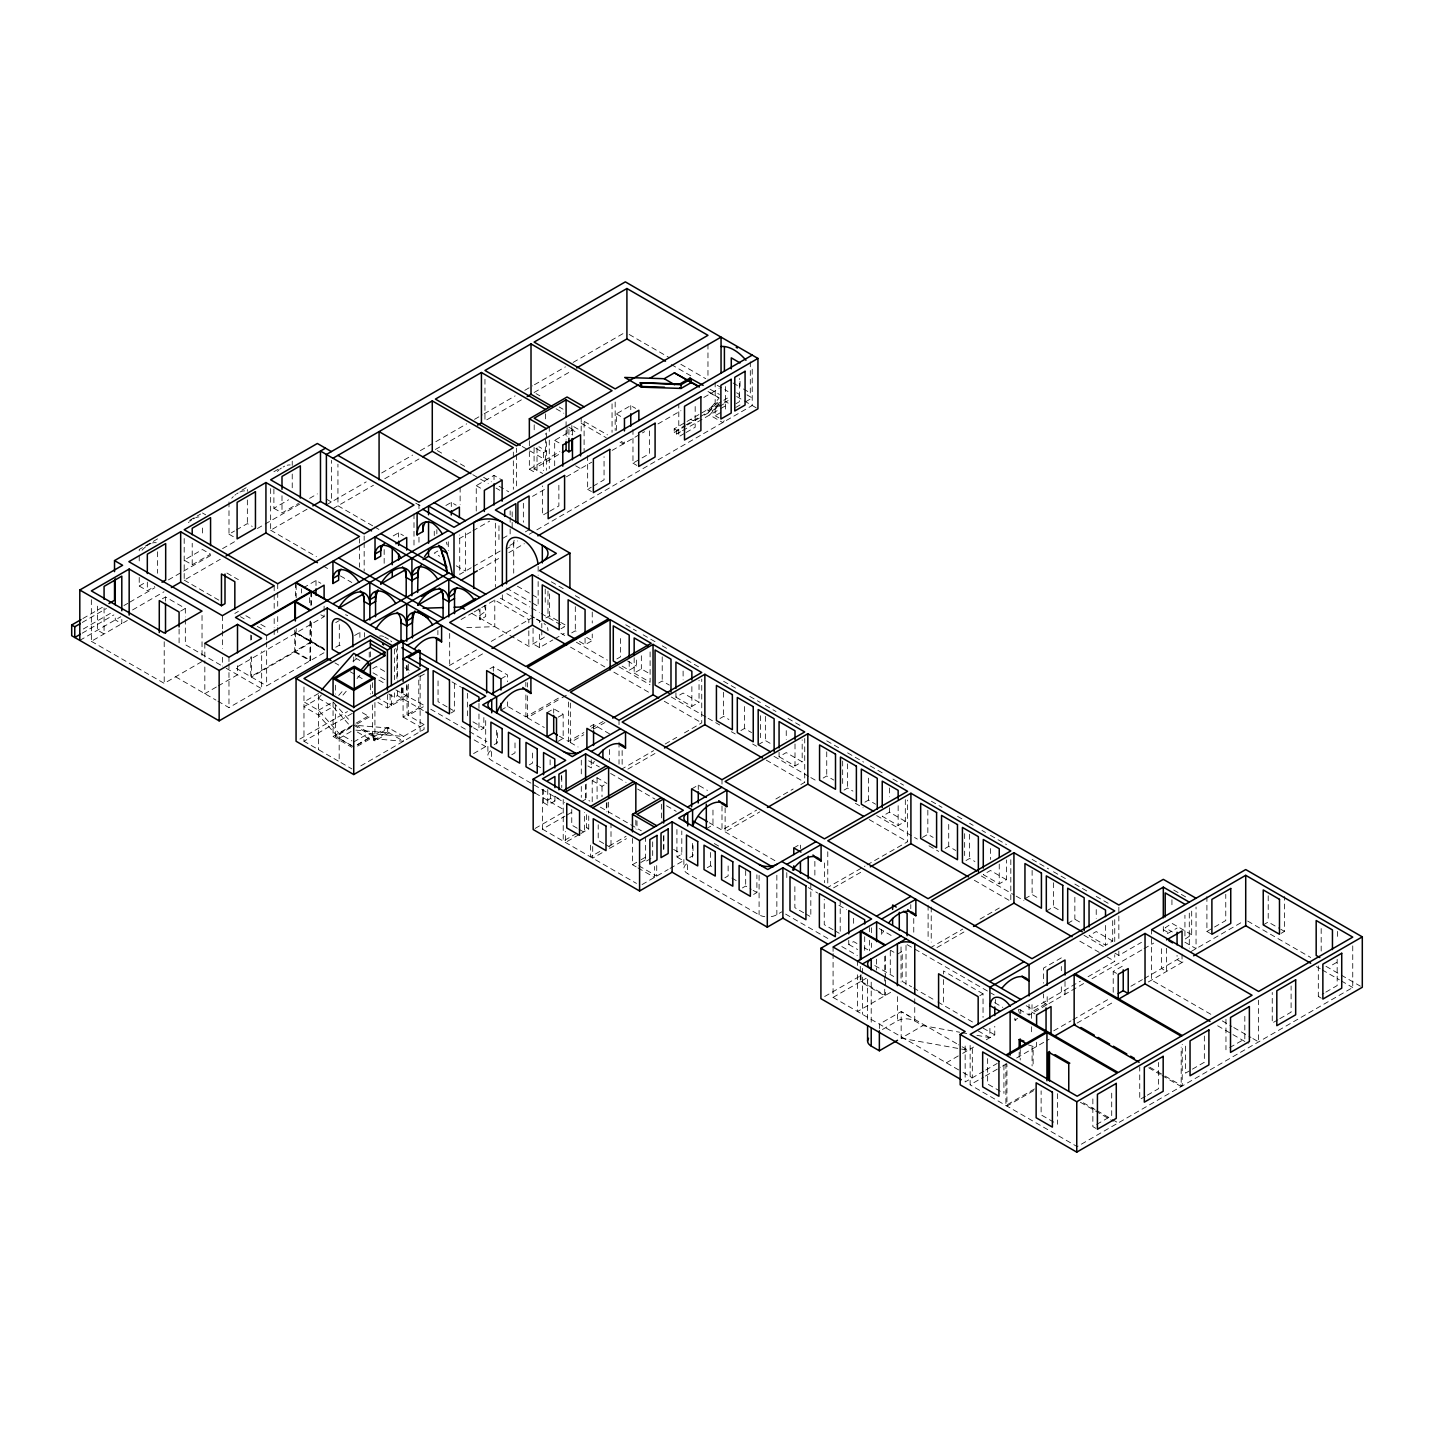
<?xml version="1.0" encoding="UTF-8"?>
<svg xmlns="http://www.w3.org/2000/svg" width="1434" height="1434" viewBox="0 0 1434 1434"><rect width="100%" height="100%" fill="white"/><g stroke="black" fill="none" stroke-linecap="round" stroke-linejoin="round"><path stroke-width="0.75" stroke-dasharray="5 3.75" d="M485.696 605.327L485.696 616.495L479.978 619.793L479.942 614.63A22.227 12.834 60 0 0 478.651 608.966M514.125 540.313A22.854 13.193 60 0 0 513.713 542.464L513.569 544.83L506.507 548.899M351.904 745.698L339.177 738.367L318.509 715.082L303.972 706.693L318.509 698.286L321.324 694.988M342.959 695.078L347.189 690.112M357.066 678.515L359.862 675.235M700.473 416.541L709.633 411.271L718.291 401.215M718.667 404.513L709.633 415L722.718 422.546L725.604 419.194M338.711 695.454L344.357 689.001M1191.69 911.128L1191.69 934.717L1184.932 939.216L1184.932 915.215M157.579 538.879L139.223 549.491L139.223 553.775M189.611 520.381L200.617 514.035M241.844 490.231L247.347 487.058L247.347 491.342M273.894 471.732L281.225 467.502M82.867 618.556L103.356 606.743M139.223 577.436L139.223 586.04L144.726 582.849M228.992 501.936L228.992 534.201L234.513 531.01M236.341 529.953L247.347 523.607L252.205 526.403M273.894 488.922L273.894 508.281L288.575 499.803M82.204 622.481L106.421 608.518M139.223 586.04L147.326 590.718L154.657 586.47M192.21 564.799L210.565 554.205L202.463 549.527L184.108 560.12L192.21 564.799L192.21 543.289M273.894 508.281L281.996 512.96L298.505 503.424M83.297 629.006L110.382 613.376M123.933 605.56L127.787 603.338M129.723 602.208L154.872 587.689M168.423 579.874L212.913 554.187M222.575 548.613L236.126 540.797M257.403 528.501L263.193 525.149M265.129 524.037L299.957 503.943M309.619 498.351L317.362 493.888M82.204 633.183L113.86 614.917M79.802 640.389L120.779 616.745M132.555 609.952L163.942 591.812M184.197 538.503L184.197 580.125L220.316 559.278M270.65 488.582L270.65 530.204L307.055 509.195M162.4 598.767L165.519 596.974L185.327 608.41L185.327 616.943M326.396 504.858L366.208 481.878M381.677 472.951L412.616 455.08M420.359 450.617L433.893 442.801M435.828 441.69L466.767 423.819M474.511 419.355L482.236 414.892M484.172 413.781L515.111 395.909M524.79 390.335L532.516 385.854M534.452 384.742L565.408 366.871M573.134 362.408L623.414 333.387M91.346 599.663L91.346 641.303L127.321 620.51M332.939 508.64L373.467 485.248M384.778 478.723L418.979 458.97M435.398 449.487L471.84 428.443M521.42 399.835L484.961 420.879L484.961 379.239M534.111 392.504L570.857 371.298M180.648 611.117L185.327 608.41M234.835 613.447L238.367 611.404M476.249 511.042L476.249 485.66L494.013 475.407L502.115 480.085M554.689 465.745L554.689 440.363L572.471 430.11L577.328 432.925M303.363 587.797L316 580.501L320.858 583.297M393.203 535.922L398.616 532.803L403.474 535.599M445.884 505.503L451.298 502.384L456.173 505.18M535.957 448.412L543.432 452.732L546.354 451.047L538.879 446.727M616.351 430.361L616.351 413.888L630.763 405.571L635.638 408.385M529.343 451.656L529.343 469.187L559.869 451.567M558.597 454.542L534.201 468.631L542.626 473.489M91.346 641.303L164.211 683.355L202.033 661.522M529.343 469.187L534.093 471.947L537.015 470.262L537.015 445.651M324.102 606.188L324.102 616.692L235.481 667.868L266.652 685.864L324.962 652.201M437.836 551.032L434.269 553.094L439.754 556.267M470.926 531.942L459.4 538.575L459.4 534.38M472.844 530.831L489.675 521.098M532.534 496.361L545.762 488.725M566.358 476.841L591.704 462.196M612.139 450.401L644.601 431.652M657.991 423.926L680.917 410.698M703.861 397.451L719.151 388.614M216.373 687.011L204.829 693.662L204.829 660.805M218.291 685.9L237.506 674.805L237.506 663.852M335.771 622.589L339.302 620.546M680.558 431.777L676.687 434.018L674.195 432.566L674.195 428.838L685.165 422.51M687.011 421.453L699.81 414.05M701.638 412.992L721.894 401.305M723.74 400.247L727.414 398.114M719.51 404.119L708.378 410.536L719.187 397.989L708.002 391.823M674.195 428.838L676.687 430.29L684 426.059M685.828 425.002L698.645 417.599M716.014 407.579L722.611 403.761M724.457 402.703L728.131 400.588M674.195 432.566L685.542 426.023M687.442 424.93L702.588 416.183M704.47 415.089L727.181 401.986M310.013 621.388L310.013 660.823L294.741 652.004L251.38 677.045L251.38 655.141M295.368 631.928L295.368 651.645L311.483 642.342L324.837 650.068L296.193 632.806L296.193 628.433M682.494 430.648L718.846 409.676M720.693 408.6L728.078 404.352M750.305 361.762L750.305 392.952L746.953 394.888L752.223 397.935L743.045 403.241M502.689 538.377L510.146 534.075L510.146 525.633M547.931 512.261L542.446 515.415L542.446 485.893M549.742 511.221L558.866 505.951L558.866 482.756M587.653 455.6L587.653 489.335L591.292 487.219M593.12 486.18L604.055 479.852L604.055 456.657M632.968 429.429L632.968 463.164L640.263 458.952M642.091 457.894L649.387 453.682L649.387 430.487M684.251 433.552L678.784 436.707L678.784 405.087M686.079 432.494L695.185 427.242L695.185 406.145M715.172 381.964L715.172 415.717L722.037 411.737M735.929 403.725L739.352 401.735L739.352 378.54M735.714 407.471L741.217 404.298M525.346 531.889L529.074 529.738M217.843 701.172L228.974 707.607L261.669 688.75L261.669 651.502M471.23 567.739L459.722 574.389L459.722 534.954M473.166 566.627L500.251 550.997M509.93 545.404L517.656 540.941M529.271 534.237L752.223 405.517L752.223 365.831M354.592 635.495L359.898 632.43A11.866 6.847 60 0 0 359.826 631.121M335.771 647.236L339.302 645.192L343.049 647.361M479.153 569.782L499.229 558.184M508.873 552.61L524.324 543.701M352.836 661.164L356.367 659.138M318.509 693.482L303.972 701.889L318.509 710.278L339.177 733.563L351.904 740.912M372.768 668.602L376.3 666.559L385.656 671.954M461.049 619.524L472.288 613.035M474.17 611.959L494.784 600.039L528.823 619.685L528.823 628.576M479.978 615.311L485.642 611.332A22.227 12.834 60 0 0 484.369 605.668M318.509 710.278L333.064 701.889L350.774 721.84M318.509 715.082L333.064 706.693L350.774 726.626M299.885 739.048L347.512 711.551M303.972 686.994L303.972 741.253L353.732 712.501M420.019 676.543L424.912 673.729M388.704 693.931L394.458 697.265L397.379 695.58L423.89 710.888M395.856 689.915L424.912 705.833L408.278 715.441L408.278 684.233M449.38 665.555L478.06 648.993M491.253 641.374L533.054 617.247L539.56 620.976L539.56 625.421M333.064 701.889L333.064 736.449L354.252 724.206M356.008 723.202L368.287 716.104M351.904 726.213L339.177 733.563L339.177 761.579L303.972 741.253M335.556 705.241L335.556 736.449L350.523 727.809M357.263 723.919L369.542 716.821L361.01 711.909M377.931 702.481L387.413 707.948L403.097 698.896M455.456 669.535L484.298 652.882M545.834 617.929L549.419 615.867L558.83 621.298M339.177 738.367L351.904 731.017M353.732 741.952L368.269 733.563L403.51 736.431L424.07 724.564L424.07 729.35L359.468 766.652M403.079 688.015L403.079 717L418.782 707.948L418.782 675.826M357.371 744.658L368.269 738.367L403.51 741.235L403.51 736.431L387.7 727.325L373.682 735.427L373.682 740.213L374.919 740.93L388.955 732.846L388.955 728.042L355.847 725.335M372.428 704.936L372.428 736.144L353.732 746.935L335.556 736.449M489.98 668.692L493.314 666.774L507.618 675.02L507.618 681.724M509.912 635.405L528.823 646.322L541.801 638.829A20.201 11.669 0 0 0 545.099 636.445M357.586 746.146L388.955 728.042M560.981 628.755L564.566 626.676M373.682 740.213L387.7 732.111L403.51 741.235M533.054 628.343L533.054 643.884L539.56 647.612L552.843 639.94M554.743 638.847L564.225 633.38M571.718 632.878L575.303 630.817L579.067 632.986M500.968 678.856L507.618 675.02M451.101 712.967L454.363 711.085L454.363 681.455M579.426 641.464L585.072 644.726L592.242 640.586L592.242 634.007M500.968 710.153L507.618 706.317L525.902 716.875L560.533 696.888M473.543 727.791L478.974 730.928L483.85 728.113L483.85 717.538M616.871 658.941L620.456 656.88L620.456 634.904M527.425 695.831L527.425 717.753L560.12 698.878M562.038 697.766L567.81 694.432M473.578 753.585L485.696 746.576L485.696 718.093M547.053 712.644L553.703 708.808L563.168 714.275L563.168 738.402L556.517 742.238M494.192 744.622L497.455 742.74L497.455 729.44M622.123 666.129L629.203 670.216L636.373 666.075L636.373 657.292M634.169 657.686L634.169 673.066L641.339 668.925L650.194 674.052M558.184 717.161L563.168 714.275M511.741 754.768L515.003 752.868L515.003 739.568M658.636 683.068L662.221 680.989L669.302 685.076M590.216 726.464L593.551 724.546L609.558 733.885M559.385 736.216L568.491 741.468L583.871 732.577M591.561 728.131L603.105 721.463M529.289 764.896L532.57 762.996L532.57 749.695M570.338 703.09L570.338 742.525L583.799 734.746M593.425 729.207L604.951 722.539M675.934 692.801L675.934 697.193L683.104 693.052L699.039 702.248L699.039 680.272M675.934 697.193L691.869 706.388L699.039 702.248M543.45 789.256L543.45 802.628L550.584 798.505L554.904 800.997L554.904 796.551M543.45 802.628L547.77 805.119L554.904 800.997M592.206 801.731L592.206 780.598L597.082 777.766L606.905 783.43M620.958 769.538L653.653 750.645M665.197 743.995L676.74 737.327M684.43 732.882L701.746 722.879L701.746 679.071M627.913 769.108L656.772 752.456M592.206 780.598L602.011 786.262L605.273 784.38M720.011 718.488L723.596 716.426L728.902 719.492M535.097 828.44L563.795 811.877M581.29 801.767L586.183 798.953L589.822 801.05M542.482 789.722L542.482 829.157L564.978 816.161M566.86 815.086L574.353 810.748M740.894 730.551L744.479 728.49L751.559 732.577M576.773 833.315L563.221 841.131L563.221 799.509M586.47 814.673L586.47 827.705L590.091 825.625M579.013 834.624L565.48 842.439L565.48 831.487M580.949 833.495L588.729 829.013L588.729 815.964M758.192 744.676L765.362 740.536L770.667 743.601M691.618 788.933L698.268 785.097L707.446 790.403M599.824 851.438L590.449 856.851L590.449 843.712M609.199 846.024L626.066 836.291M602.083 852.746L592.708 858.159L592.708 845.002M609.575 848.408L626.461 838.675M779.074 752.348L779.074 756.74L786.244 752.599L802.18 761.795L802.18 739.819M779.074 756.74L795.01 765.935L802.18 761.795M632.466 838.424L632.466 864.72L639.421 860.705M641.159 859.701L648.114 855.686M640.801 862.515L646.555 859.199M650.893 858.482L645.551 861.583L645.551 837.062M706.317 828.709L712.967 824.873L712.967 806.983M709.292 822.757L722.001 830.089L756.632 810.102M775.866 798.989L793.181 789.005M800.871 784.559L804.725 782.337L804.725 738.51M676.92 829.497L676.92 856.976L681.795 854.162L681.795 830.913M725.12 807.79L725.12 831.899L759.751 811.895M823.152 778.035L826.737 775.973L833.817 780.06M642.038 884.581L668.154 869.506M670.054 868.412L683.391 860.723L676.92 856.976M689.754 857.532L693.016 855.65L693.016 842.35M707.303 867.66L710.565 865.778L714.311 867.946M844.034 790.098L847.619 788.037L852.925 791.102M724.851 877.805L728.131 875.905L728.131 862.605M864.917 802.162L868.502 800.082L875.582 804.187M793.791 847.924L800.441 844.088L800.441 848.552M742.4 887.933L745.68 886.051L751.291 889.277M905.32 821.341L889.403 812.146L882.233 816.287L898.15 825.482L905.32 821.341L905.32 799.365M753.639 894.422L756.901 892.522L756.901 874.794M771.277 916.613A12.565 7.26 0 0 0 776.852 914.677L781.745 911.863M922.456 837.438L927.834 834.337L933.14 837.402M945.131 848.462L948.716 846.401L955.797 850.487M966.014 860.525L969.599 858.464L974.923 861.529M848.749 940.202L848.749 944.432L853.642 941.6L857.191 943.662M1006.417 879.705L990.446 870.492L983.276 874.632L999.247 883.846L1006.417 879.705L1006.417 859.934M897.326 954.219L902.219 951.387L902.219 981.412L911.594 986.825M824.675 996.505L862.228 974.815M833.082 953.592L833.082 997.401L860.292 981.698L884.724 995.788L884.724 984.835M861.027 974.69L861.027 981.268L866.226 978.275M930.021 947.982L962.734 929.089M980.031 919.104L999.283 907.991M936.994 947.551L963.917 932.01M1024.951 898.688L1032.121 894.547L1037.624 897.72M890.639 992.364L857.496 1011.508L857.496 974.26M1046.318 911.038L1053.488 906.897L1058.991 910.052M882.43 1029.504L897.397 1020.865A12.35 7.134 0 0 1 914.749 1020.918L922.904 1025.633L959.633 1032.229M1067.685 923.371L1074.855 919.23L1080.34 922.403M879.365 1028.572L879.365 1024.127L901.161 1011.562L901.161 1038.198L922.904 1025.633M979.798 995.716L983.043 993.834L983.043 1017.387M1061.321 957.858L1043.468 968.165L1043.468 983.168M1112.694 941.062L1096.221 931.562L1089.051 935.703L1105.524 945.203L1112.694 941.062L1112.694 919.104M1114.971 953.18L1118.843 955.42L1141.482 942.353M1026.206 1005.718L1032.014 1009.07L1080.394 981.143M1088.03 976.733L1114.738 961.318L1114.738 954.757M1014.824 1018.122A17.029 9.841 60 0 1 1014.914 1020.004L1019.807 1017.19M1031.602 1018.337L1031.602 1012.028L1046.049 1003.692M1167.366 933.659L1177.063 928.067M946.35 1062.809L960.87 1054.42M962.68 1053.381L973.561 1047.089M986.269 1039.758L994.766 1034.846L994.766 1026.278M1019.377 1009.464L1029.056 1015.057L1047.178 1004.589L1047.178 993.887M1048.953 1003.567L1084.301 983.168M1092.009 978.723L1142.109 949.774M1144.045 948.663L1153.689 943.106M1113.214 992.292L1113.214 971.463L1123.234 965.691M1206.908 896.501L1206.908 931.437L1225.765 920.538L1225.765 894.332M983.796 1071.18L965.154 1081.953L965.154 1042.5M985.714 1070.069L997.186 1063.454M1053.721 1030.813L1071.001 1020.847M1072.919 1019.735L1109.378 998.673M1130.888 986.251L1142.396 979.619M1144.314 978.508L1180.558 957.589M1190.991 951.567L1241.898 922.17M1028.393 1044.902L1033.125 1046.426L1033.125 1067.47M970.137 1045.386L970.137 1084.821L983.473 1077.131M985.391 1076.02L1000.627 1067.219M1002.527 1066.125L1008.245 1062.827M1016.634 1057.987L1049.222 1039.166M1077.077 1023.087L1114.469 1001.506M1148.311 981.967L1185.9 960.26M1263.229 924.894L1268.212 922.008L1279.056 928.264M1281.154 933.319L1284.488 931.401L1284.488 896.465M1034.47 1088.962L1005.897 1105.471L1005.897 1063.831M1033.609 1090.665L1006.937 1106.062L1006.937 1064.44M1332.455 964.849L1337.438 961.963M1096.634 1124.435L1111.708 1115.742L1111.708 1089.535M1145.408 1096.275L1139.743 1099.555L1139.743 1066.788M1147.29 1095.2L1158.618 1088.657L1158.618 1062.451M1229.727 1047.591L1244.82 1038.879L1244.82 1012.691M1277.909 1019.789L1272.245 1023.051L1272.245 992.471M1279.791 1018.696L1291.102 1012.153L1291.102 985.947M1318.312 965.889L1318.312 996.469L1323.958 993.188M1325.841 992.113L1337.169 985.57L1337.169 959.364M1352.746 945.884L1352.746 987.524L1077.167 1146.608L970.137 1084.821M826.396 888.148L865.061 866.046M866.996 864.935L907.597 841.74L907.597 800.1M833.584 887.843L862.569 871.263M466.767 627.572L494.784 626.676L494.784 600.039M355.847 730.139L388.955 732.846M961.802 1032.623L968.291 1033.789M976.93 1035.348L989.89 1037.678L989.89 1026.959M901.161 1038.198L968.111 1050.244L958.575 1044.741M710.063 389.223L719.492 394.422M324.03 648.491L296.193 632.806L323.708 648.688M733.043 382.986L740.034 387.019L740.034 378.253M743.457 389.008L750.305 392.952M736.646 392.791L739.137 394.225L739.137 397.953M629.185 334.481L669.373 357.675M680.863 364.308L705.743 378.684M717.233 385.316L727.988 391.518M736.646 396.519L757.941 408.815M671.291 364.541L692.532 376.801M708.002 391.482L718.398 397.469M724.493 401L728.221 403.151M707.141 409.819L709.633 411.271M715.172 415.717L718.972 417.903M690.668 419.337L693.16 420.771M616.351 413.888L624.453 418.567M621.227 441.421L624.453 443.285L624.453 439.163M536.047 393.615L539.901 395.838M559.206 406.987L563.06 409.21M584.301 421.471L607.46 434.843M620.026 442.102L623.27 443.966M556.087 408.78L563.813 413.243M581.182 423.263L606.259 437.746M573.708 426.633L581.164 430.935M632.968 463.164L636.786 465.369M568.922 427.242L576.378 431.544M554.689 440.363L562.791 445.042M575.697 465.817L580.573 468.631M522.191 446.44L545.476 459.884L545.476 433.588M587.653 489.335L591.453 491.539M1280.867 929.304L1284.488 931.401M437.334 450.599L443.124 453.951M452.768 459.525L466.283 467.323M483.652 477.343L491.36 481.806M499.086 486.251L508.729 491.826M1247.634 921.058L1310.694 957.482M1325.984 966.301L1339.374 974.027M1341.274 975.138L1360.382 986.162M472.808 474.69L478.597 478.024M480.533 479.153L488.241 483.599M495.967 488.062L499.821 490.285M1316.43 966.552L1320.266 968.757M1322.166 969.868L1339.374 979.798M1341.292 980.892L1352.746 987.524M476.249 485.66L482.72 489.406M1173.747 890.048L1188.105 898.329M1206.908 931.437L1211.891 934.305M1318.312 996.469L1321.341 998.207M1191.69 934.717L1171.936 923.317L1165.197 927.816L1172.367 931.975M1163.315 929.734L1170.072 933.642M1184.914 942.21L1196.046 948.645L1196.046 907.005M415.752 503.173L421.542 506.525M551.301 581.792L564.476 589.392M575.303 595.666L580.949 598.91M625.762 624.776L636.373 630.924M643.113 634.796L657.274 642.97M662.221 645.838L667.527 648.903M686.653 659.945L699.039 667.097M723.596 681.275L737.757 689.449M749.785 696.386L760.414 702.517M765.362 705.385L775.991 711.515M788.019 718.47L800.405 725.622M826.737 740.822L839.123 747.974M847.619 752.868L863.555 762.081M870.277 765.953L884.437 774.127M892.934 779.038L903.563 785.169M931.365 801.23L941.995 807.36M957.571 816.358L962.877 819.423M969.599 823.295L973.148 825.339M982.003 830.447L985.534 832.491M990.446 835.341L1006.417 844.554M1032.121 859.396L1048.595 868.914M1053.488 871.729L1068.133 880.189M1074.855 884.061L1089.499 892.522M1096.221 896.411L1110.866 904.854M517.405 586.219L530.383 593.712M532.247 594.769L539.65 599.053M506.507 588.083L530.705 602.047M532.57 603.122L538.144 606.349L538.144 577.49M560.712 622.392L566.358 625.636M586.596 637.341L592.242 640.586M627.536 660.966L636.373 666.075M506.829 593.676L529.773 606.923M531.673 608.016L539.327 612.443M541.227 613.537L564.171 626.783M456.263 565.803L465.441 571.091L465.441 531.656M634.169 673.066L650.104 682.261L650.104 651.502M500.305 598.247A20.201 11.669 0 0 1 502.33 599.233L534.703 617.929M536.621 619.04L542.321 622.338M560.873 633.272L564.745 635.513M576.378 642.235L607.371 660.124M619.004 666.828L649.996 684.735M671.309 697.032L706.173 717.161M708.109 718.291L719.743 724.995M731.358 731.716L735.248 733.939M752.671 744.013L756.56 746.254M773.984 756.327L808.866 776.457M810.802 777.569L816.609 780.921M855.363 803.291L863.107 807.772M876.676 815.605L917.348 839.087M928.981 845.809L938.661 851.402M981.286 875.995L1014.232 895.013M1016.168 896.142L1023.912 900.606M1083.979 935.291L1103.338 946.476M326.952 499.426L331.379 501.99L331.379 460.35M372.679 525.812L337.94 505.772L337.94 464.132M374.597 526.941L380.386 530.275M1210.834 1014.286L1151.574 980.085L1151.574 936.259M1222.288 1020.9L1231.842 1026.421M1233.76 1027.533L1250.968 1037.463M1252.868 1038.557L1258.604 1041.873L1258.604 1000.233M570.499 647.11L604.807 666.918M613.86 672.152L649.333 692.622M664.283 701.262L701.746 722.879M766.312 760.163L804.725 782.337M869.219 819.585L907.597 841.74M974.313 880.261L1010.809 901.323L1010.809 859.701M1079.838 941.17L1099.215 952.373M1106.976 956.854L1114.738 961.318M1217.663 1025.794L1231.035 1033.52M1232.953 1034.613L1248.243 1043.45M1113.214 971.463L1116.548 973.381M472.109 613.591L508.03 634.33M270.65 530.204L316.448 556.661M323.206 565.982L328.924 569.298M340.378 575.912L351.832 582.509M202.463 512.978L205.707 514.842M1047.178 1004.589L1043.468 1002.456L1043.468 993.887M228.992 534.201L235.481 537.947M1149.745 1067.201L1163.117 1074.926M1165.035 1076.038L1182.225 1085.968L1182.225 1044.328M1148.706 1067.81L1160.16 1074.424M1162.078 1075.536L1181.186 1086.56L1181.186 1047.125M527.425 717.753L544.311 727.504M570.338 742.525L578.063 746.989M725.12 831.899L775.328 860.884M384.688 637.054L388.489 639.241M1031.602 1012.028L1034.936 1013.946M451.961 681.867L461.605 687.442M588.675 760.791L599.358 766.957M610.615 773.464L626.049 782.372M637.628 789.058L654.979 799.079M666.541 805.765L676.185 811.321M808.22 887.556L817.81 893.095M838.908 905.266L846.598 909.712M879.203 928.533L892.629 936.294M907.113 944.648L912.92 947.999M914.856 949.111L994.228 994.927M983.043 993.834L943.464 970.979L943.464 977.414M587.868 765.953L591.238 767.907A27.676 15.989 -60 0 1 594.339 761.275M994.766 1002.724L1002.796 1007.367M320.858 614.827L324.102 616.692M714.311 843.551L721.804 847.888M404.836 667.778L410.07 670.789M1014.914 1020.004L1015.864 1020.542M890.514 950.276L893.92 952.248M226.895 573.044L238.367 579.659M447.103 706.89L438.051 701.674L438.051 678.372M448.914 707.948L454.363 711.085M472.987 721.84L483.85 728.113M803.721 912.795L794.866 907.668L794.866 884.384M805.496 913.817L810.819 916.882L810.819 883.021M833.118 929.752L824.245 924.643L824.245 899.243M834.893 930.774L840.199 933.857L840.199 899.978M864.272 947.749L867.821 949.792M355.56 658.009L362.838 662.203M848.749 944.432L857.622 949.541M536.298 765.164L541.927 768.409M731.86 878.074L737.488 881.318M753.155 890.371L756.901 892.522M372.983 672.797L386.087 680.361M430.72 709.203L467.538 730.462M469.474 731.573L486.915 741.647M600.362 807.145L641.356 830.806M673.621 849.43L681.795 854.162M785.617 914.103L828.26 938.714M841.83 946.548L857.335 955.51M874.776 965.566L893.705 976.5M913.476 987.918L935.972 1000.896M937.854 1001.99L975.514 1023.733M983.043 1028.088L994.766 1034.846M378.827 680.074L384.509 683.355M295.583 633.165L310.855 641.984L250.753 676.687L250.753 656.969M474.116 739.89L485.696 746.576M978.167 1030.903L989.89 1037.678M334.911 662.884L338.765 665.107M350.272 671.757L363.734 679.519M184.197 580.125L219.42 600.47M245.859 615.724L253.352 620.062M260.845 624.382L268.337 628.719M554.617 796.193L558.937 798.666M490.625 750.753A12.565 7.26 0 0 0 491.414 760.307L563.526 801.947A12.565 7.26 0 0 0 564.781 802.556M686.599 863.913A12.565 7.26 0 0 0 687.388 873.467L759.088 914.856A12.565 7.26 0 0 0 764.788 916.684M1083.369 1102.8L1094.984 1109.504M1096.92 1110.615L1110.472 1118.448M1112.408 1119.56L1118.215 1122.912M240.446 616.692L244.192 618.843M257.313 626.425L262.942 629.669M1080.394 1102.28L1113.304 1121.28M376.067 696.834L391.357 705.671L391.357 694.522M424.07 724.564L407.041 714.724L407.041 685.739M295.368 651.645L310.64 660.465L310.64 621.03M535.115 793.11L563.795 809.672M861.027 981.268L885.441 995.375L885.441 988.797M403.079 717L420.126 726.841M586.47 827.705L588.729 829.013M956.639 1043.611L901.161 1011.562L908.995 1016.114M577.221 828.225L571.754 825.07L571.754 809.475M579.049 829.282L584.534 832.455L584.534 812.397M603.696 843.515L598.211 840.342L598.211 824.747M605.524 844.572L611.009 847.727L611.009 823.224M1095.899 1128.379L1092.851 1126.622L1092.851 1096.042M638.775 865.76L656.718 876.12L656.718 863.519M632.466 864.72L636.14 866.835M637.969 867.893L654.46 877.411L654.46 866.459M1000.305 1091.292L987.65 1083.996L987.65 1057.79M1053.775 1122.159L1041.12 1114.863L1041.12 1090.844M318.509 698.286L333.064 706.693M542.482 829.157L636.463 883.416M833.082 997.401L961.192 1071.377M963.056 1072.453L972.324 1077.812L972.324 1044.938M355.507 724.923L374.919 736.144M353.732 725.156L372.428 736.144M357.371 732.057L368.269 738.367L368.269 733.563M220.621 665.053L185.327 644.673L185.327 619.076M226.16 668.244L261.669 688.75M333.064 736.449L351.85 747.293M341.005 762.619L351.904 768.929M175.593 676.794L215.978 700.097M1337.438 931.401L1337.438 940.13M1321.18 928.551L1321.18 952.588M1268.212 895.802L1268.212 922.008M1225.962 1019.198L1225.962 1049.778M1204.345 1036.047L1204.345 1062.253L1185.488 1073.152L1185.488 1042.572M1189.288 913.099L1189.288 948.161M1182.046 954.076L1182.046 962.483L1177.063 959.615L1177.063 955.403M1171.936 899.727L1171.936 908.314M1166.559 948.304L1166.559 971.427L1161.558 968.559L1161.558 947.515M1163.315 926.579L1163.315 933.158M1151.574 929.68L1151.574 934.072M1118.843 907.22L1118.843 913.781M1118.843 915.985L1118.843 940.077M1118.843 951.029L1118.843 955.42M1114.738 919.696L1114.738 941.6M1105.524 925.432L1105.524 945.203M1096.221 909.586L1096.221 918.369M1074.855 897.254L1074.855 919.23M1065.014 981.43L1065.014 994.3L1061.321 992.167L1061.321 985.732M1061.321 966.444L1061.321 970.728M1057.396 1093.676L1057.396 1124.256M1053.488 882.717L1053.488 906.897M1036.603 1042.249L1036.603 1046.461M1032.121 870.384L1032.121 894.547M1032.086 1047.035L1032.086 1065.982M1032.014 1004.696L1032.014 1009.07M1031.602 1026.762L1031.602 1035.169M1029.056 1004.445L1029.056 1015.057M1020.757 1009.608L1020.757 1013.659M1020.219 1049.491L1020.219 1060.013M1019.18 1052.197L1019.18 1058.525M1003.925 1064.996L1003.925 1093.371M999.247 864.075L999.247 883.846M990.446 848.516L990.446 859.504M969.599 834.283L969.599 858.464M964.652 833.62L964.652 855.596M948.716 824.425L948.716 846.401M943.464 979.547L943.464 1005.234M931.222 907.059L931.222 942.12M927.834 810.174L927.834 834.337M928.103 905.266L928.103 940.328M914.749 998.727L914.749 1020.918M913.763 918.459L913.763 934.108M910.787 904.585L910.787 908.69M906.019 945.436L906.019 984.871M901.036 946.924L901.036 981.985M898.15 805.711L898.15 825.482M897.397 996.648L897.397 1020.865M890.281 950.939L890.281 974.528M889.403 787.983L889.403 796.766M889.403 807.754L889.403 812.146M885.405 955.904L885.441 977.845M885.441 980.031L885.441 986.61M884.724 956.353L884.724 973.883M884.724 976.07L884.724 982.649M881.569 929.357L881.569 935.524A27.676 15.989 -60 0 1 883.505 931.06M876.622 959.131L876.622 970.083M871.621 927.762L871.621 934.341M871.621 943.106L871.621 947.48M871.209 982.182L871.209 1023.858M869.596 927.529L869.596 931.759M869.596 940.238L869.596 950.814M868.502 778.124L868.502 800.082M867.588 979.404L867.588 1021.223M864.702 936.707L864.702 951.513M862.479 968.38L862.479 1014.394M860.292 966.355L860.292 981.698M857.496 961.121L857.496 965.494M853.642 918.316L853.642 924.679M847.619 763.856L847.619 788.037M842.672 761.006L842.672 785.169M833.082 947.014L833.082 951.387M827.777 851.724L827.777 884.581M826.737 751.81L826.737 775.973M824.46 862.945L824.46 882.681M814.87 861.35L814.87 876.999M795.01 743.959L795.01 765.935M786.8 872.589L786.8 880.817M786.244 730.623L786.244 739.424M776.852 875.242L776.852 914.677M765.362 716.373L765.362 740.536M760.414 715.709L760.414 737.685M759.088 875.421L759.088 914.856M745.68 870.528L745.68 886.051M744.479 706.514L744.479 728.49M725.461 386.571L725.461 409.765M723.596 692.246L723.596 716.426M722.001 779.702L722.001 784.075M722.001 805.998L722.001 830.089M710.565 852.477L710.565 865.778M707.966 344.088L707.966 379.15M698.268 785.097L698.268 789.56M692.586 843.407L692.586 858.267M691.869 686.617L691.869 706.388M687.388 864.702L687.388 873.467M683.875 859.54L683.875 868.287M683.104 671.076L683.104 679.859M676.687 430.29L676.687 434.018M663.852 835.413L663.852 851.007M663.655 836.183L663.655 849.322M662.221 656.826L662.221 680.989M661.397 804.205L661.397 821.718M652.685 841.848L652.685 857.46M641.339 655.75L641.339 668.925M636.983 820.893L636.983 829.659M635.836 820.105L635.836 828.87M630.763 405.571L630.763 409.694M629.203 661.415L629.203 670.216M622.141 750.538L622.141 765.864M619.022 720.244L619.022 724.636M619.022 742.149L619.022 764.071M615.168 402.04L615.168 430.523M612.049 403.85L612.049 432.333M609.558 749.534L609.558 760.701M608.608 802.198L608.608 813.15M606.905 802.466L606.905 810.909M606.349 803.094L606.349 811.859M602.011 786.262L602.011 796.82M597.082 777.766L597.082 798.917M593.551 724.546L593.551 728.723M592.242 612.031L592.242 623.019M591.238 759.697L591.238 767.907M586.183 784.093L586.183 798.953M585.61 784.541L585.61 799.885M585.072 638.148L585.072 644.726M584.104 422.17L584.104 450.652M581.29 760.145L581.29 775.471M581.29 786.441L581.29 797.394M581.182 417.276L581.182 432.62M575.303 606.636L575.303 630.817M572.471 430.11L572.471 436.456M571.843 425.557L571.843 434.502M568.922 429.483L568.922 438.428M568.491 702.015L568.491 741.468M567.075 427.69L567.075 436.456M566.089 421.721L566.089 428.3M566.089 430.487L566.089 439.252M561.752 776.457L561.752 787.607M561.339 775.185L561.339 779.612M553.703 708.808L553.703 713.2M550.584 794.06L550.584 798.505M550.118 759.841L550.118 766.491M549.419 593.891L549.419 615.867M549.276 426.938L549.276 431.329M549.276 440.077L549.276 468.577M547.985 591.023L547.985 617.445M547.77 789.525L547.77 805.119M546.354 433.014L546.354 439.575M546.354 441.78L546.354 470.262M545.476 413.87L545.476 420.449M545.225 588.962L545.225 602.262M543.432 452.732L543.432 470.621M541.801 623.432L541.801 627.823M541.801 630.028L541.801 638.829M539.56 634.294L539.56 647.612M538.144 566.394L538.144 575.285M534.201 424.805L534.201 431.365M534.093 447.336L534.093 471.947M529.343 440.704L529.343 449.469M528.823 630.799L528.823 646.322M527.425 682.692L527.425 687.083M525.83 682.333L525.83 686.438M525.902 694.97L525.902 716.875M523.356 503.244L523.356 522.227M516.455 448.089L516.455 452.463M516.455 454.65L516.455 487.524M513.713 542.464L513.713 573.134M513.336 452.068L513.336 458.647M513.336 460.834L513.336 489.317M512.171 511.813L512.171 520.255M512.171 522.352L512.171 528.68M510.146 510.88L510.146 515.093M510.146 517.208L510.146 523.535M507.618 701.853L507.618 706.317M502.33 594.841L502.33 599.233M498.96 525.776L498.96 540.528M496.612 730.247L496.612 745.106M495.357 523.177L495.357 587.062M494.013 475.407L494.013 479.637M493.314 666.774L493.314 671.237M491.414 751.559L491.414 760.307M487.883 746.379L487.883 755.144M479.978 608.625L479.978 619.793M478.974 703.413L478.974 711.891M478.974 714.007L478.974 730.928M467.538 693.285L467.538 718.703M460.135 487.166L460.135 504.696M451.298 502.384L451.298 506.578M449.684 633.434L449.684 664.103M448.286 541.747L448.286 550.656M437.89 630.44L437.89 634.76M436.85 529.63L436.85 533.842M434.269 531.189L434.269 535.563M420.126 675.575L420.126 731.645M418.979 504.356L418.979 508.729M418.979 537.23L418.979 543.791M413.996 513.802L413.996 546.677M408.278 664.175L408.278 673.084M407.041 665.681L407.041 672.367M406.736 665.376L406.736 673.926M406.736 684.645L406.736 695.347L390.102 704.954L390.102 693.805M402.255 688.481L402.255 692.765M401.843 687.46L401.843 698.161M401.52 688.804L401.52 693.178M398.616 532.803L398.616 536.997M397.379 645.192L397.379 680.254M397.379 691.206L397.379 695.58M396.895 678.443L396.895 653.779A11.866 6.847 60 0 0 395.766 648.293M394.458 649.064L394.458 679.734M394.458 692.873L394.458 697.265M387.7 727.325L387.7 732.111M387.413 694.576L387.413 707.948M384.169 549.545L384.169 564.243M374.919 702.535L374.919 740.93M372.428 682.638L372.428 693.787M370.366 651.771L370.366 658.385M370.366 684.86L370.366 694.02M369.237 652.147L369.237 658.314M364.63 632.645L364.63 637.09M364.164 535.993L364.164 540.385M364.164 542.572L364.164 571.055M359.898 632.43L359.898 638.596M359.468 538.718L359.468 543.11M359.468 545.296L359.468 567.201M353.732 656.951L353.732 663.566M339.302 624.65L339.302 645.192M335.556 685.183L335.556 694.092M318.509 695.096L318.509 749.641M316 580.501L316 586.811M311.483 591.955L311.483 605.094M311.483 622.625L311.483 642.342M310.855 591.597L310.855 606.923M309.654 597.727L309.654 606.134M301.552 588.836L301.552 593.049M296.193 584.606L296.193 597.745M295.583 582.778L295.583 595.917M294.741 630.1L294.741 652.004M292.231 461.139L292.231 465.423M292.231 474.027L292.231 489.084M281.996 495.752L281.996 512.96M277.712 583.728L277.712 590.306M277.712 592.493L277.712 607.837M277.712 616.584L277.712 625.349M277.712 627.554L277.712 634.115M274.181 585.771L274.181 592.332M274.181 594.536L274.181 609.862M274.181 618.628L274.181 627.393M274.181 629.58L274.181 636.158M266.652 635.477L266.652 639.851M266.652 642.038L266.652 685.864M251.38 635.405L251.38 639.797M250.753 635.047L250.753 641.625M247.347 499.946L247.347 523.607M228.974 657.22L228.974 661.594M228.974 663.799L228.974 707.607M222.378 615.67L222.378 628.809M222.378 631.014L222.378 648.544M222.378 657.31L222.378 666.075M204.829 643.274L204.829 658.618M202.463 528.017L202.463 536.621M202.033 615.509L202.033 657.13M179.089 629.078L179.089 644.009M165.519 596.974L165.519 601.24M164.211 641.733L164.211 683.355M157.579 551.767L157.579 573.277M147.326 582.114L147.326 590.718M139.223 555.926L139.223 564.53M121.8 619.38L121.8 623.718L115.258 619.936L115.258 615.616M104.073 607.998L104.073 633.936L97.53 630.153L97.53 604.216M544.042 623.503A20.201 11.669 0 0 1 545.458 624.776M547.394 627.608A20.201 11.669 0 0 1 547.985 630.637M995.232 1002.993A17.047 9.841 60 0 1 995.662 999.552M1018.194 1009.303A17.029 9.841 60 0 1 1019.395 1013.354M390.675 640.837A11.866 6.847 60 0 1 391.715 641.84M379.58 636.104A11.866 6.847 60 0 1 383.595 636.499M345.522 614.774A11.866 6.847 60 0 1 347.709 615.688M446.261 542.124A25.633 14.788 60 0 1 447.139 544.902M239.837 492.059A19.305 11.149 -60 0 1 246.702 491.127M231.752 498.243A18.893 10.898 -60 0 1 233.294 496.612M234.889 495.178A18.893 10.898 -60 0 1 235.696 494.533M236.52 493.959A18.893 10.898 -60 0 1 238.169 492.955M188.428 522.621A20.918 12.081 -60 0 1 189.216 521.886M190.005 521.187A20.918 12.081 -60 0 1 191.636 519.933M193.285 518.875A20.918 12.081 -60 0 1 194.934 518.015M195.741 517.692A20.918 12.081 -60 0 1 198.914 516.903M142.056 550.226A24.45 14.107 -60 0 1 145.945 546.533M146.77 545.906A24.45 14.107 -60 0 1 148.401 544.777A18.319 10.576 -60 0 1 151.699 543.181M152.506 542.948A18.319 10.576 -60 0 1 156.252 542.769M277.407 471.481A18.893 10.898 -60 0 1 278.967 469.958M279.773 469.259A18.893 10.898 -60 0 1 281.405 468.04M283.072 467.036A19.305 11.149 -60 0 1 284.721 466.14M287.159 465.261A19.305 11.149 -60 0 1 290.206 464.957"/><path stroke-width="1.5" d="M454.524 598.48L448.806 601.796L443.088 598.48L443.052 593.335M375.547 601.491L369.829 604.789L364.111 601.491L364.111 596.311M414.928 610.974A25.633 14.806 -60 0 0 412.436 622.786L406.718 626.084L401 622.786L401.161 620.295M437.764 579.264A22.281 12.852 60 0 0 412.383 573.313L411.917 580.77L406.198 577.472A25.722 14.842 -60 0 0 402.452 566.86M406.198 577.472L405.786 569.459M417.635 592.457L418.101 570.015A22.281 12.852 60 0 1 421.309 565.068M362.677 671.937L368.287 665.358L384.904 655.75L384.904 652.147L370.366 643.758M321.449 690.148L353.732 653.348L368.287 661.755L384.904 652.147M361.278 669.75L368.287 661.755L368.287 665.358M114.523 571.628L114.523 560.604L317.362 443.482L331.379 451.585M79.802 640.389L79.802 590.001L122.625 565.283L114.523 560.604M180.666 531.763L128.863 561.68L222.378 615.67L274.181 585.771L180.666 531.763L180.666 582.168L221.463 605.722L224.995 603.678L224.995 574.066M265.935 482.541L184.197 529.738L277.712 583.728L359.468 536.531L265.935 482.541L265.935 532.928L317.47 562.684M325.464 448.179L270.65 479.816L364.164 533.807L413.996 505.037L320.481 451.047L320.481 501.452L371.549 530.921M129.168 569.065L91.346 590.898L164.211 632.968L202.033 611.117L129.168 569.065L129.168 615.078M332.939 458.253L432.279 400.893L513.336 447.695L418.979 502.169L337.94 455.367M545.476 409.479L481.43 372.517L435.398 399.1L516.455 445.884L612.049 390.693L531.01 343.909L484.961 370.474L549.007 407.453M626.909 288.521L534.111 342.099L615.168 388.901L707.966 335.323L626.909 288.521L626.909 338.926L576.647 367.946M331.075 660.662L327.239 658.439L219.151 720.854L71.7 635.71L71.7 625.009L81.003 619.631M108.93 603.517L114.523 600.29L114.523 580.447M71.7 625.009L74.765 626.783L80.358 623.557M162.006 582.24L165.681 580.107L165.681 543.576L147.326 554.169L147.326 573.51M80.358 634.258L74.765 637.485L74.765 626.783M171.381 587.528L180.666 582.168M226.016 555.98L265.935 532.928M312.809 505.879L320.481 501.452M422.779 456.783L432.279 451.298L470.89 473.578M477.594 425.127L481.43 422.922L520.237 445.311M527.174 396.519L531.01 394.296L552.233 406.557M529.343 438.517L529.343 418.8L567.075 397.003L584.104 406.826M581.182 408.529L566.089 399.817L534.201 418.226L549.276 426.938M638.273 384.921L235.481 617.462L266.652 635.477L448.286 530.598M649.817 378.253L721.051 337.115L721.051 373.252M237.506 624.399L204.829 643.274L228.974 657.22L261.669 638.345L237.506 624.399L237.506 652.882M664.444 387.216L640.281 386.445L640.281 382.717L679.824 383.971L689.969 378.128L691.206 378.845L691.206 382.573L681.078 388.435L641.536 387.162L624.704 377.447L664.247 378.701L674.374 372.858L698.878 386.355M375.027 554.008L380.745 550.71L381.157 548.63A22.299 12.87 60 0 1 384.366 543.611M332.939 578.476L338.675 575.034A22.263 12.852 60 0 1 341.023 569.155M250.753 626.282L310.855 591.597M251.38 626.658L311.483 591.955M311.465 592.475L324.102 585.18L324.102 597.781M395.892 543.737L406.718 537.481L406.718 550.082M450.384 512.279L459.4 507.062L459.4 517.566M358.823 582.132A22.263 12.852 60 0 0 343.031 569.746A22.263 12.852 60 0 0 332.957 578.332L332.939 583.495L338.657 580.196L338.657 570.857M454.004 577.723L454.004 533.896L417.115 512.601L417.115 534.9L422.833 531.602A25.633 14.788 60 0 1 425.952 521.653M401 557.969A22.299 12.87 60 0 0 375.457 551.929L375.027 559.475L380.745 556.177L380.745 546.426M562.343 452.373L566.089 450.204L568.922 451.835L571.843 450.151L571.843 438.965M691.206 378.845L681.078 384.706L640.281 382.717M752.223 355.112L454.004 527.3L422.833 509.303M333.459 603.499L488.295 514.107L556.356 553.399L402.255 642.36L496.612 696.834L496.612 713.272A27.676 15.989 -60 0 1 513.748 691.672A27.676 15.989 -60 0 1 530.903 693.464L530.903 677.045L482.684 704.883L572.256 756.596L620.474 728.759M537.84 535.886L757.941 408.815L757.941 358.428L495.357 510.02L569.907 553.058L569.907 588.281M79.802 590.001L219.151 670.449L327.239 608.052L392.54 645.766M339.213 607.98L363.752 593.801M380.745 583.996L404.926 570.033M423.084 559.547L428.551 556.392L446.888 566.986M369.829 599.771L375.565 596.329A22.263 12.852 60 0 1 377.913 590.449M411.917 575.536L417.635 572.238M411.917 580.483L417.635 577.185M364.63 621.496L448.806 572.901M370.348 624.794L454.524 576.199M421.488 596.472L434.896 588.729M417.635 605.291L442.514 590.933M461.174 580.143L477.343 570.822M407.041 656.772L428.031 668.889L428.031 731.645L353.732 774.539L296.067 741.253L296.067 678.497L370.366 635.603L391.357 647.72L391.357 685.613M390.102 646.985L401.843 640.209L403.097 640.926L387.413 649.996L370.366 640.156L303.972 678.497L353.732 707.213L420.126 668.889L403.079 659.048L418.782 649.978L420.019 650.713L420.019 666.38M406.718 621.065L412.454 617.624A22.263 12.852 60 0 1 414.802 611.744M448.806 597.315L454.578 593.389A22.227 12.834 60 0 1 456.944 587.582M355.578 655.894L370.366 647.361L384.904 655.75M333.064 695.508L333.064 678.497L354.252 666.254L374.919 678.192L374.919 695.902M354.252 667.688L335.556 678.497L353.732 688.983L372.428 678.192L354.252 667.688L354.252 689.987M454.094 607.245L460.762 607.03L475.694 598.516M407.31 645.282L441.6 625.493L441.6 641.912A27.676 15.989 -60 0 0 424.464 640.12A27.999 16.168 -60 0 0 414.569 648.903M532.39 574.711L449.684 622.481L525.902 666.487L608.608 618.717L532.39 574.711L532.39 625.116L492.005 648.437M569.907 553.058L539.56 570.589L1118.843 905.015L1163.315 879.347L1196.046 898.24M408.278 657.489L420.019 650.713M333.064 678.497L353.732 690.417L374.919 678.192M296.067 678.497L353.732 711.784L428.031 668.889M610.131 619.596L527.425 667.348L568.491 691.063L651.197 643.31L610.131 619.596L610.131 670.001M535.115 793.11L470.101 755.575L470.101 705.187L485.696 696.189L420.019 658.26M491.539 693.913L525.83 674.123M653.044 644.386L570.338 692.138L619.022 720.244L701.746 672.492L653.044 644.386L653.044 694.773L612.659 718.093M557.485 735.122L553.703 732.935L547.053 736.771L547.053 712.644L556.517 718.111L556.517 742.238M704.865 674.285L622.141 722.037L722.001 779.702L804.725 731.949L704.865 674.285L704.865 724.69L762.476 757.941M827.257 943.769L782.892 918.154L767.298 927.153L672.116 872.195L639.582 890.98L533.179 829.551L533.179 779.146L565.713 760.378L470.101 705.187M585.61 753.872L542.482 778.77L640.263 835.215L683.391 810.318L585.61 753.872L585.61 780.15M591.238 751.47L625.529 731.681L625.529 748.1A27.676 15.989 -60 0 0 598.426 755.198M547.77 780.616L554.904 776.493L554.904 787.624M563.221 790.743L606.349 765.846M565.48 792.034L608.608 767.136L608.608 797.824M664.462 748.01L704.865 724.69M590.449 806.464L633.577 781.566M592.708 807.754L635.836 782.856L635.836 813.544M632.466 831.863L632.466 814.333L661.397 797.627M807.826 733.742L725.12 781.494L824.46 838.854L907.597 791.335L807.826 733.742L807.826 784.147L863.465 816.251M687.531 807.073L721.822 787.266M533.179 779.146L639.582 840.593L672.116 821.807L767.298 876.766L782.892 867.767L871.621 918.997L820.911 948.268L820.911 998.673L961.318 1079.73M767.441 807.467L807.826 784.147M816.036 841.668L767.817 869.506L678.658 818.025L726.877 790.188L726.877 806.625A27.676 15.989 -60 0 0 709.722 804.815A27.676 15.989 -60 0 0 692.586 826.414L692.586 809.995L586.183 748.548M786.8 864.379L821.09 844.59L821.09 861.009A27.676 15.989 -60 0 0 792.536 870.044M876.497 916.165L910.787 896.375M884.724 945.4L860.292 931.293L833.082 947.014L972.521 1027.64M861.027 959.364L861.027 930.881L876.622 921.883L1015.864 1002.276M881.569 919.086L915.86 899.297L915.86 915.717A27.676 15.989 -60 0 0 888.757 922.815M1013.928 852.728L931.222 900.48L1032.014 958.683L1114.738 910.931L1013.928 852.728L1013.928 903.133L1072.076 936.707M857.496 961.121L901.036 935.972M862.479 963.989L906.019 938.858M973.543 926.454L1013.928 903.133M989.711 981.537L1024.001 961.73M868.538 1038.288A12.35 7.134 0 0 0 871.209 1046.067L879.365 1050.781L897.523 1040.295M1189.288 902.147L1163.315 887.144L989.89 987.273L989.89 1018.391M972.324 1027.407L1245.716 869.56L1362.3 936.868L1362.3 987.273L1076.755 1152.129L960.171 1084.821L960.171 1034.434L965.154 1031.548L820.911 948.268M1010.145 1011.329L970.137 1034.434L1005.897 1055.065L1045.906 1031.978L1010.145 1011.329L1010.145 1055.155M1145.031 933.462L1011.185 1010.737L1118.215 1072.524L1252.061 995.25L1145.031 933.462L1145.031 983.849L1210.009 1021.366M1245.716 875.332L1151.574 929.68L1258.604 991.468L1352.746 937.119L1245.716 875.332L1245.716 925.719L1310.712 963.236M1166.559 939.879L1182.046 930.935L1182.046 947.766M1019.18 1048.003L1019.18 1039.578L1023.894 1041.102M1046.945 1032.57L1006.937 1055.675L1077.167 1096.221L1117.176 1073.134L1046.945 1032.57L1046.945 1080.77M1118.233 993.565L1123.234 990.679L1128.217 993.565L1128.217 968.577L1118.215 974.349L1118.215 999.337L1145.031 983.849M1054.886 1035.904L1075.195 1024.163M1193.626 955.797L1245.716 925.719M960.171 1034.434L1076.755 1101.742L1362.3 936.868M910.913 793.253L827.777 840.772L928.103 898.688L1010.809 850.936L910.913 793.253L910.913 843.64L968.542 876.927M870.313 866.853L910.913 843.64M423.012 608.231L442.998 607.604M689.969 378.128L703.162 385.387M699.398 387.055L689.969 381.856L691.206 382.573M295.583 582.778L399.692 641.733M757.941 358.428L625.349 281.871L326.396 454.47L326.396 504.858M740.034 362.91L731.286 357.855L731.286 368.825M626.909 338.926L665.501 361.207M674.374 372.858L688.23 380.852M679.824 383.971L681.078 384.706L681.078 388.435L679.824 387.718M664.247 378.701L674.625 384.706M529.343 418.8L546.354 428.623M1319.8 957.554L1316.179 955.456L1316.179 920.52L1332.455 929.913L1332.455 949.559M460.135 478.4L379.078 431.616L379.078 479.816M1184.932 904.298L1165.197 892.898L1165.197 916.918M434.269 502.707L465.441 520.703M459.722 524.002L428.551 506.005L428.551 514.77M1168.889 940.758L1172.6 942.891M648.329 646.089L634.169 637.915L634.169 655.499M438.517 545.386L442.335 547.591M452.57 575.661A283.251 163.53 -60 0 0 446.816 553.04L441.098 549.742A24.45 14.125 -60.6 0 0 438.786 545.924M575.661 639.295L568.133 634.957L568.133 599.788L585.072 609.575L585.072 633.738M616.817 663.064L613.286 661.02L613.286 625.851L629.203 635.047L629.203 657.023M669.212 693.303L655.051 685.129L655.051 649.978L670.987 659.174L670.987 692.138M770.578 751.828L758.192 744.676L758.192 709.525L774.127 718.721L774.127 751.685M873.736 811.375L861.332 804.223L861.332 769.072L877.267 778.268L877.267 809.027M976.59 870.779L962.429 862.605L962.429 827.436L978.364 836.631L978.364 871.8M1082.329 931.813L1067.685 923.371L1067.685 888.202L1084.158 897.72L1084.158 930.684M380.745 533.609L485.696 594.196M532.39 625.116L566.699 644.924M653.044 694.773L658.672 698.017M479.978 597.494L375.027 536.908L375.027 559.475M460.762 607.03L464.544 609.217M1075.195 973.776L1182.225 1035.563M1181.186 1036.173L1074.156 974.385L1074.156 1024.772L1139.152 1062.289M338.657 557.898L443.608 618.484M437.89 621.782L332.939 561.196L332.939 583.495M417.419 611.762L428.425 618.126M436.545 622.571L1029.056 964.652L1029.056 995.949M435.631 637.807A27.676 15.989 -60 0 1 436.545 638.99L441.6 641.912M530.903 693.464L525.83 690.543A27.676 15.989 -60 0 0 524.934 689.36M625.529 748.1L620.474 745.178A27.676 15.989 -60 0 0 619.56 743.995M726.877 806.625L721.822 803.703A27.676 15.989 -60 0 0 718.721 800.656M821.09 861.009L816.036 858.088A27.676 15.989 -60 0 0 812.935 855.04M915.86 915.717L910.787 912.795A27.676 15.989 -60 0 0 909.891 911.612M602.907 737.632L586.9 728.382L586.9 749.301M706.317 797.429L691.618 788.933L691.618 806.822M800.997 852.083L793.791 847.924L793.791 854.628M896.25 907.077L892.629 904.997L892.629 909.461M903.492 911.271L907.113 913.35L907.113 935.703M1080.931 1027.479L1094.321 1035.205M1098.139 1037.409L1109.611 1044.042M1113.429 1046.246L1126.801 1053.972M1130.619 1056.177L1134.455 1058.382M781.745 861.458L1020.757 999.462M296.193 582.419L327.382 600.416M698.268 816.394L707.446 821.7M401.843 647.774L413.548 654.531M575.5 753.191L500.968 710.153L500.968 703.449M693.464 821.288L772.872 867.14M310.64 610.077L295.368 601.258L295.368 620.976M310.013 610.436L294.741 601.617L294.741 619.13M861.027 930.881L885.441 944.97M989.89 1005.557L999.803 1011.275M1055.03 1054.653L1069.8 1063.203M656.718 825.715L636.983 814.333L663.655 798.935L663.655 823.026M632.466 814.333L654.46 827.024M1019.18 1039.578L1026.547 1043.844M471.714 726.751L462.662 721.517L462.662 687.639L478.974 697.067L478.974 701.298M339.733 653.599L332.24 649.279L332.24 624.632A11.866 6.847 60 0 1 340.629 619.775L344.447 621.98A11.866 6.847 60 0 1 352.836 636.517L352.836 646.788M425.826 711.999L470.244 737.65M441.762 551.767L442.998 555.908M1177.063 932.261L1177.063 944.881M1163.315 887.144L1163.315 917.814M1123.234 969.85L1123.234 990.679M1105.524 916.649L1105.524 910.052L1089.051 900.534L1089.051 926.902M1076.755 1101.742L1076.755 1152.129M1068.76 1091.328L1068.76 1063.795L1048.451 1052.054L1048.451 1079.605M1065.014 975.012L1065.014 960.009L1047.178 970.298L1047.178 985.301M1051.032 1033.914L1051.032 1006.578L1036.603 1014.914L1036.603 1025.435M1049.491 1051.463L1049.491 1081.111M1046.049 1007.905L1046.049 1031.046M1020.219 1038.969L1020.219 1047.394M999.247 857.478L999.247 848.695L983.276 839.482L983.276 868.036M994.766 1007.009L994.766 1015.577M978.167 1024.485L978.167 996.666L938.589 973.811L938.589 1008.048M914.749 994.282L914.749 943.895A12.35 7.134 0 0 0 897.397 943.841L897.397 985.66M899.279 912.329L899.279 930.218M898.15 799.114L898.15 790.331L882.233 781.136L882.233 807.503M892.629 918.405L892.629 925.109M879.365 1030.795L879.365 1050.781M876.622 921.883L876.622 941.6M871.209 969.958L871.209 958.952A12.35 7.134 0 0 0 871.209 969.026M871.209 1028.303L871.209 1046.067M867.588 1025.615L867.588 1041.03M864.702 923.998L864.702 919.768L848.749 910.554L848.749 933.839M860.292 931.293L860.292 959.776M808.22 856.259L808.22 878.612M800.441 861.959L800.441 873.145M795.01 739.568L795.01 730.784L779.074 721.589L779.074 747.956M793.791 865.813L793.791 870.277M782.892 867.767L782.892 918.154M767.298 876.766L767.298 927.153M724.403 346.813L724.403 371.316M706.317 804.133L706.317 828.709M698.268 791.801L698.268 802.986M691.869 680.021L691.869 671.237L675.934 662.042L675.934 688.41M687.711 825.948L687.711 812.809A12.565 7.26 0 0 0 687.388 823.062M672.116 821.807L672.116 872.195M641.536 383.434L641.536 387.162M639.582 840.593L639.582 890.98M638.865 420.556L638.865 410.249L624.453 418.567L624.453 430.935M630.763 413.817L630.763 426.167M602.907 750.179L602.907 758.55M593.551 730.82L593.551 745.465M580.573 455.94L580.573 434.789L562.791 445.042L562.791 466.193M572.471 438.571L572.471 459.722M568.922 438.428L568.922 451.835M566.089 399.817L566.089 417.33M566.089 441.439L566.089 450.204M566.072 790.098L566.072 770.04L558.937 774.163L558.937 789.758M554.797 767.889L554.797 759.016L543.558 752.527L543.558 774.701M553.703 715.387L553.703 732.935M542.321 562.899L542.321 545.296A20.201 11.669 0 0 1 541.801 561.805M531.01 343.909L531.01 394.296M529.074 529.738L529.074 496.003L517.889 502.456L517.889 523.553M515.864 522.621L515.864 503.639L504.678 510.092L504.678 516.419M506.507 583.728L506.507 548.899A22.854 13.193 60 0 1 522.657 539.578A21.904 12.655 60 0 1 538.019 563.992M502.115 501.237L502.115 480.085L484.351 490.338L484.351 511.49M502.33 586.022L502.33 522.209A20.201 11.669 0 0 0 473.74 522.496L473.74 588.442M500.968 690.041L500.968 678.856L486.664 670.61L486.664 692.963M494.013 483.867L494.013 505.019M493.314 673.478L493.314 693.59M491.719 712.806L491.719 699.667A12.565 7.26 0 0 0 491.414 709.92M481.43 372.517L481.43 422.922M454.524 589.553L454.524 613.627M451.298 510.791L451.298 514.985M448.806 579.497L448.806 616.925M443.088 594.017L443.088 617.946M436.545 638.99L436.545 662.347M432.279 400.893L432.279 451.298M428.551 521.349L428.551 543.253M428.551 549.831L428.551 556.392M422.833 524.916L422.833 531.602M412.436 613.447L412.436 637.915M411.917 558.202L411.917 595.755M406.718 603.786L406.718 641.213M406.198 572.005L406.198 596.723M403.097 640.926L403.079 681.329M401 619.452L401 642.235M398.616 541.21L398.616 545.404M398.616 553.811L398.616 560.12M392.271 547.913L392.271 564.727M392.271 571.037L392.271 577.328M387.413 649.996L387.413 690.112M375.547 592.152L375.547 616.745M370.366 640.156L370.366 647.361M370.366 662.795L370.366 676.041M369.829 582.491L369.829 619.918M364.111 596.472L364.111 620.94M353.732 690.417L353.732 707.787M353.732 711.784L353.732 774.539M327.239 608.052L327.239 658.439M316 588.908L316 595.2M300.351 498.064L300.351 465.817L281.996 476.411L281.996 489.317M234.835 609.217L234.835 581.702L221.463 573.976L221.463 605.722M219.151 670.449L219.151 720.854M210.565 545.601L210.565 517.656L192.21 528.25L192.21 534.703M179.089 626.945L179.089 612.013L159.282 600.577L159.282 632.573M165.519 603.373L165.519 633.236M121.8 610.741L121.8 576.145L104.073 586.381L104.073 599.34M115.258 578.852L115.258 604.789M776.852 864.29A12.565 7.26 0 0 1 759.088 864.469M382.519 644.045A11.866 6.847 60 0 1 383.595 644.924M581.29 751.38A12.565 7.26 0 0 1 563.526 751.559M990.356 1005.826A17.047 9.841 60 0 1 1002.886 999.139A17.029 9.841 60 0 1 1010.217 1006.256M380.87 583.835A25.722 14.842 -60 0 1 400.695 567.846A25.722 14.842 -60 0 1 411.917 580.77M375.547 601.76A25.722 14.842 -60 0 1 377.984 589.858M417.635 577.472A26.368 15.218 -60 0 1 419.409 567.165M424.482 556.75A26.368 15.218 -60 0 1 431.831 548.272A24.45 14.107 -60 0 1 446.816 553.04M360.293 590.898A25.382 14.663 -60 0 1 364.111 601.491M1001.954 988.169A27.676 15.989 -60 0 1 1029.056 981.089L1024.001 978.167A27.676 15.989 -60 0 0 1022.066 975.945M417.115 534.9A25.633 14.788 60 0 1 432.709 523.177A25.633 14.788 60 0 1 442.335 533.95M721.051 346.526A36.209 20.901 60 0 1 745.967 360.257M736.216 347.387A36.209 20.901 60 0 1 737.345 348.014M338.729 608.106A25.382 14.645 -60 0 1 351.402 594.698A25.382 14.663 -60 0 1 369.829 604.789L369.847 599.627A22.263 12.852 60 0 1 379.92 591.041A22.263 12.852 60 0 1 395.712 603.445M522.747 687.495A27.676 15.989 -60 0 1 523.894 688.338M907.686 909.748A27.676 15.989 -60 0 1 908.851 910.59M375.762 629.293A25.722 14.842 -60 0 1 395.443 613.447A25.722 14.842 -60 0 1 406.718 626.084L406.736 620.922A22.263 12.852 60 0 1 416.81 612.336A22.263 12.852 60 0 1 432.602 624.74M397.164 612.372A25.722 14.842 -60 0 1 401 622.786M417.814 605.023A25.633 14.806 -60 0 1 430.558 591.597A25.812 14.896 -60 0 1 448.806 601.796L448.86 596.687A22.227 12.834 60 0 1 458.934 588.227A22.227 12.834 60 0 1 474.636 600.541M439.216 588.083A25.812 14.896 -60 0 1 443.088 598.48M438.804 545.924A24.45 14.107 -60 0 1 441.098 549.742L443.357 557.163A280.275 162.078 -59.9 0 1 446.96 572.793M443.393 555.55A283.233 163.53 -60 0 1 447.318 571.987M255.449 491.737L237.112 502.33L237.112 538.879L255.449 528.286L255.449 491.737M564.584 475.514L548.164 484.979L548.164 518.732L564.584 509.249L564.584 475.514M609.773 449.416L593.353 458.898L593.353 492.633L609.773 483.15L609.773 449.416M655.087 423.245L638.686 432.727L638.686 466.462L655.087 456.998L655.087 423.245M700.903 396.806L684.502 406.27L684.502 440.005L700.903 430.541L700.903 396.806M731.179 379.329L720.89 385.262L720.89 419.015L731.179 413.064L731.179 379.329M745.071 371.298L734.782 377.25L734.782 410.984L745.071 405.033L745.071 371.298M656.987 835.43L649.853 839.553L649.853 864.075L656.987 859.952L656.987 835.43M668.172 828.977L661.02 833.1L661.02 857.622L668.172 853.499L668.172 828.977M1230.748 888.488L1211.891 899.369L1211.891 934.305L1230.748 923.424L1230.748 888.488M1116.279 1083.423L1097.422 1094.321L1097.422 1129.257L1116.279 1118.359L1116.279 1083.423M1163.171 1056.356L1144.314 1067.237L1144.314 1102.172L1163.171 1091.292L1163.171 1056.356M1208.898 1029.953L1190.041 1040.833L1190.041 1075.769L1208.898 1064.888L1208.898 1029.953M1249.372 1006.578L1230.515 1017.477L1230.515 1052.413L1249.372 1041.514L1249.372 1006.578M1295.673 979.852L1276.816 990.751L1276.816 1025.686L1295.673 1014.788L1295.673 979.852M1341.722 953.269L1322.865 964.15L1322.865 999.086L1341.722 988.205L1341.722 953.269M1279.486 899.333L1263.229 889.94L1263.229 924.894L1279.486 934.269L1279.486 899.333M559.188 594.626L542.249 584.839L542.249 620.008L559.188 629.777L559.188 594.626M732.362 694.612L716.426 685.416L716.426 720.567L732.362 729.763L732.362 694.612M753.244 706.657L737.309 697.462L737.309 732.631L753.244 741.826L753.244 706.657M835.502 754.159L819.567 744.963L819.567 780.114L835.502 789.309L835.502 754.159M856.385 766.204L840.449 757.009L840.449 792.177L856.385 801.373L856.385 766.204M936.599 812.522L920.664 803.327L920.664 838.478L936.599 847.673L936.599 812.522M957.482 824.586L941.546 815.39L941.546 850.541L957.482 859.737L957.482 824.586M1041.425 873.055L1024.951 863.537L1024.951 898.688L1041.425 908.206L1041.425 873.055M1062.791 885.387L1046.318 875.869L1046.318 911.038L1062.791 920.538L1062.791 885.387M449.469 680.039L433.158 670.61L433.158 704.488L449.469 713.899L449.469 680.039M805.926 885.836L789.991 876.622L789.991 910.5L805.926 919.714L805.926 885.836M835.323 902.793L819.37 893.597L819.37 927.457L835.323 936.671L835.323 902.793M502.151 728.615L490.912 722.127L490.912 746.522L502.151 752.993L502.151 728.615M519.7 738.761L508.461 732.272L508.461 756.65L519.7 763.139L519.7 738.761M537.248 748.889L526.009 742.4L526.009 766.778L537.248 773.267L537.248 748.889M697.713 841.525L686.474 835.036L686.474 859.432L697.713 865.903L697.713 841.525M715.261 851.653L704.022 845.182L704.022 869.56L715.261 876.049L715.261 851.653M732.81 861.798L721.571 855.309L721.571 879.687L732.81 886.176L732.81 861.798M750.358 871.926L739.119 865.437L739.119 889.815L750.358 896.304L750.358 871.926M579.551 810.819L566.753 803.434L566.753 827.938L579.551 835.323L579.551 810.819M606.008 826.092L593.228 818.706L593.228 843.228L606.008 850.613L606.008 826.092M998.924 1061.321L982.666 1051.929L982.666 1086.864L998.924 1096.257L998.924 1061.321M1052.395 1092.188L1036.137 1082.795L1036.137 1117.749L1052.395 1127.124L1052.395 1092.188"/></g></svg>
